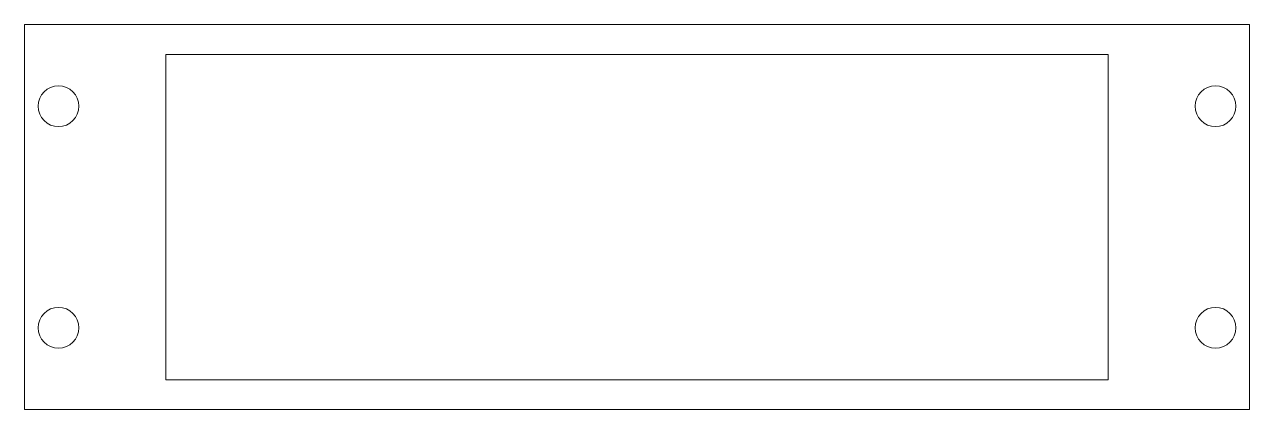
# Model space of a CAD drawing. Header units: millimetres. Extents: x -64.8 to 25.2, y -11.4 to 16.9.
import ezdxf

# ---------------------------------------------------------------- set-up
doc = ezdxf.new("R2010")
doc.units = ezdxf.units.MM

msp = doc.modelspace()

# ---------------------------------------------------------------- linework, layer by layer
at = {"color": 7, "linetype": 'Continuous', "lineweight": 15}
for p, q in [((-64.839, 16.862), (25.221, 16.862)), ((-64.839, -11.418), (-64.839, 16.862)), ((25.221, 16.862), (25.221, -11.418)), ((14.831, 14.672), (-54.459, 14.672)), ((-54.459, 14.672), (-54.459, -9.228)), ((14.831, -9.228), (14.831, 14.672)), ((-54.459, -9.228), (14.831, -9.228)), ((25.221, -11.418), (-64.839, -11.418))]:
    msp.add_line(p, q, dxfattribs=at)
for centre in [(-62.339, 10.862), (22.721, 10.862), (-62.339, -5.418), (22.721, -5.418)]:
    msp.add_circle(centre, 1.5, dxfattribs=at)

doc.saveas('drawing.dxf')
